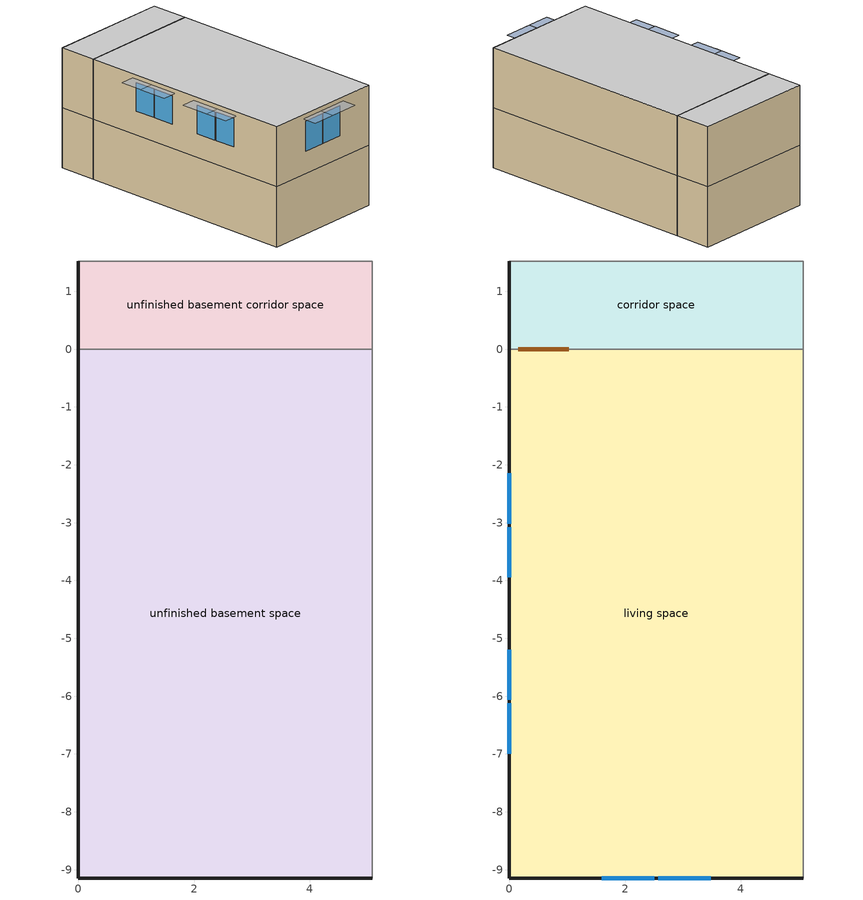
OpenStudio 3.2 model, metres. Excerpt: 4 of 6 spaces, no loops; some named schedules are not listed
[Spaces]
unfinished basement corridor space
 floor foundation (FloorFndGrndUnfinB): 0,0 0,1.52 5.08,1.52 5.08,0 z-2.44
 wall foundation (WallFndGrndUnfinB): 0,1.52 0,0 z-2.44:0
 wall adiabatic (WallFndGrndUnfinB): 5.08,0 5.08,1.52 0,1.52 z-2.44:0
 wall to unfinished basement space (WallIntUnfinUninsUnfin Reversed): 0,0 5.08,0 z-2.44:0
unfinished basement space
 floor foundation (FloorFndGrndUnfinB 1): 0,-9.14 0,0 5.08,0 5.08,-9.14 z-2.44
 wall foundation (WallFndGrndUnfinB 1): 0,0 0,-9.14 5.08,-9.14 z-2.44:0
 wall adiabatic (WallFndGrndUnfinB 1): 5.08,-9.14 5.08,0 z-2.44:0
living space
 floor to unfinished basement space (FloorUnfinBInsFin Reversed): 0,-9.14 0,0 5.08,0 5.08,-9.14 z0
 wall outside (WallExtInsFin): 0,0 0,-9.14 5.08,-9.14 z0:2.44
 wall adiabatic (WallIntFinUninsFin): 5.08,-9.14 5.08,0 0,0 z0:2.44
 window (WindowConstruction): 1.6,-9.14 2.51,-9.14 / 2.57,-9.14 3.48,-9.14 z0.91:2.13; 0,-2.15 0,-3.02 / 0,-3.08 0,-3.95 / 0,-5.2 0,-6.07 / 0,-6.13 0,-6.99 z0.98:2.13
 ceiling adiabatic (SurfaceTypeRoofAdiabatic): 5.08,-9.14 5.08,0 0,0 0,-9.14 z2.44
corridor space
 floor to unfinished basement corridor space (FloorUnfinUninsUnfin): 0,0 0,1.52 5.08,1.52 5.08,0 z0
 wall outside (WallExtUninsUnfin): 0,1.52 0,0 z0:2.44
 wall adiabatic (WallIntUnfinUninsUnfin): 0,0 5.08,0 5.08,1.52 0,1.52 z0:2.44
 door inside (UninsDoor): 0.15,0 1.02,0 z0:2.13
 ceiling adiabatic (SurfaceTypeRoofAdiabatic): 5.08,0 5.08,1.52 0,1.52 0,0 z2.44
shading: 0,-6.22 0,-5.05 -0.61,-5.05 -0.61,-6.22 z2.29; 0,-4.1 0,-2.93 -0.61,-2.93 -0.61,-4.1 z2.29; 0,-3.17 0,-2 -0.61,-2 -0.61,-3.17 z2.29; 3.64,-9.14 2.42,-9.14 2.42,-9.75 3.64,-9.75 z2.29; 2.66,-9.14 1.44,-9.14 1.44,-9.75 2.66,-9.75 z2.29; 0,-7.15 0,-5.97 -0.61,-5.97 -0.61,-7.15 z2.29
[Site]
Denver Intl Ap_CO_USA: Latitude {deg}=39.83; Longitude {deg}=-104.65; Time Zone {hr}=-7; Elevation {m}=1650; Terrain=Suburbs
[ClimateZones]
Climate Zone Institution Name 1=Building America; Climate Zone Document Year 1=0; Climate Zone Value 1=Cold
[Site:WaterMainsTemperature]
Calculation Method=Correlation; Annual Average Outdoor Air Temperature {C}=10.8753; Maximum Difference In Monthly Average Outdoor Air Temperatures {deltaC}=23.1524
[Site:GroundTemperature:Deep]
10.8753, 10.8753, 10.8753, 10.8753, 10.8753, 10.8753, 10.8753, 10.8753, 10.8753, 10.8753, 10.8753, 10.8753
[Building]
Building 1: North Axis {deg}=270; Standards Number of Stories=3; Standards Number of Above Ground Stories=2; Standards Building Type=multifamily; Standards Number of Living Units=8
[Material] Roughness=Rough
Name | Thickness {m} | Conductivity {W/m-K} | Density {kg/m3} | Specific Heat {J/kg-K} | Thermal Absorptance | Solar Absorptance | Visible Absorptance
Drywall 0.5 in. | 0.0127 | 0.160291 | 801 | 837.4 | 0.9 | 0.5 | 0.1
FloorFinStudAndAirFloor | 0.1397 | 0.557395 | 67.691 | 1210.98 | 0.9 | 0.5 | 0.9
Plywood 0.75 in. | 0.01905 | 0.115458 | 512.64 | 1214.23 | 0.82 | 0.3 | 0.3
Wood Floor | 0.015875 | 0.115458 | 544.68 | 1214.23
Floor Covering | 0.0127 | 0.0433444 | 54.468 | 1339.84 | 0.9 | 0.9
Vinyl, Light | 0.009525 | 0.089435 | 177.822 | 1046.75 | 0.9 | 0.3 | 0.3
WallSheathing | 0.0127 | 0.115458 | 512.64 | 1214.23 | 0.82 | 0.3 | 0.3
WallStudAndCavity | 0.0889 | 0.054245 | 162.403 | 1178.92 | 0.9 | 0.3 | 0.9
WallStudAndCavity 1 | 0.0889 | 0.393744 | 83.0341 | 1211.67 | 0.9 | 0.3 | 0.9
WallStudAndCavity 2 | 0.0889 | 0.396154 | 83.0341 | 1211.67 | 0.9 | 0.3 | 0.9
WallStudAndCavity 3 | 0.0889 | 0.403258 | 83.0341 | 1211.67 | 0.9 | 0.3 | 0.9
WallStudAndCavity 4 | 0.0889 | 0.397942 | 83.0341 | 1211.67 | 0.82 | 0.3 | 0.3
res furniture material unfinished basement corridor space | 0.1524 | 0.115458 | 640.8 | 1214.23 | 0.9 | 0.6 | 0.1
FoundationExtVertIns; FoundationExtVertIns 1 | 0.051816 | 0.029427 | 32.04 | 1214.23
Concrete 8.0 in. | 0.2032 | 1.803125 | 2242.8 | 837.4 | 0.9
Concrete 4.0 in. | 0.1016 | 1.803125 | 2242.8 | 837.4 | 0.9
FloorIns | 0.23495 | 2.59817 | 67.691 | 1210.98 | 0.82 | 0.3 | 0.3
FloorFinStudAndAirFloor 1 | 0.1397 | 0.606274 | 67.691 | 1210.98 | 0.82 | 0.3 | 0.3
DoorMaterial | 0.04445 | 0.0612267 | 512.64 | 1214.23 | 0.82 | 0.3 | 0.3
[Construction]
SurfaceTypeRoofAdiabatic: Drywall 0.5 in., FloorFinStudAndAirFloor, Plywood 0.75 in., Wood Floor, Floor Covering
WallExtInsFin: Vinyl, Light, WallSheathing, WallStudAndCavity, Drywall 0.5 in.
WallExtUninsUnfin: Vinyl, Light, WallSheathing, WallStudAndCavity 1
WallIntFinUninsFin: Vinyl, Light, WallStudAndCavity 2, Drywall 0.5 in.
WallIntUnfinUninsUnfin: Vinyl, Light, WallStudAndCavity 3
WallIntUnfinUninsUnfin Reversed: WallStudAndCavity 3, Vinyl, Light
WallIntFinUninsFin 1: WallStudAndCavity 4, Drywall 0.5 in.
res furniture construction unfinished basement corridor space; res furniture construction unfinished basement space; res furniture construction living space: res furniture material unfinished basement corridor space
WallFndGrndUnfinB; WallFndGrndUnfinB 1: Concrete 8.0 in.
FloorFndGrndUnfinB; FloorFndGrndUnfinB 1: Concrete 4.0 in.
FloorUnfinBInsFin Reversed: Floor Covering, Wood Floor, Plywood 0.75 in., FloorIns
FloorUnfinUninsUnfin: FloorFinStudAndAirFloor 1, Plywood 0.75 in.
WindowConstruction: WindowMaterial
UninsDoor: DoorMaterial
[WindowMaterial:Shade]
CoolingShade: Solar Transmittance=0.999; Solar Reflectance=0.00099; Visible Transmittance=0.999; Visible Reflectance=0.00099; Thermal Hemispherical Emissivity=1e-05; Thermal Transmittance=0.999; Thickness {m}=0.0001; Conductivity {W/m-K}=10000; Shade to Glass Distance {m}=0.001; Top Opening Multiplier=0; Bottom Opening Multiplier=0; Left-Side Opening Multiplier=0; Right-Side Opening Multiplier=0; Airflow Permeability=0
[WindowMaterial:SimpleGlazingSystem]
WindowMaterial: U-Factor {W/m2-K}=2.10086; Solar Heat Gain Coefficient=0.21
[ThermalZone] Use Ideal Air Loads=No
living zone: Thermostat=living zone temperature setpoint
corridor zone; unfinished basement corridor zone; unfinished basement zone: 
res ds res ashp clg asys ret air zone; res ds res ashp htg asys ret air zone: Volume {m3}=0.25
[Sizing:Zone] Zone Cooling Design Supply Air Temperature Input Method=SupplyAirTemperature; Zone Cooling Design Supply Air Temperature {C}=14; Zone Cooling Design Supply Air Temperature Difference {deltaC}=11.11; Zone Heating Design Supply Air Temperature Input Method=SupplyAirTemperature; Zone Heating Design Supply Air Temperature {C}=40; Zone Heating Design Supply Air Temperature Difference {deltaC}=11.11; Zone Cooling Design Supply Air Humidity Ratio {kg-H2O/kg-air}=0.0085; Zone Heating Design Supply Air Humidity Ratio {kg-H2O/kg-air}=0.008; Cooling Design Air Flow Method=DesignDay; Heating Design Air Flow Method=DesignDay; Account for Dedicated Outdoor Air System=No; Dedicated Outdoor Air System Control Strategy=NeutralSupplyAir; Dedicated Outdoor Air Low Setpoint Temperature for Design {C}=autosize; Dedicated Outdoor Air High Setpoint Temperature for Design {C}=autosize
corridor zone; unfinished basement corridor zone; unfinished basement zone; res ds res ashp clg asys ret air zone; res ds res ashp htg asys ret air zone
[Space]
Name | Space Type | Thermal Zone | Building Unit
living space | Space Type 1 | living zone | unit 1
corridor space | Space Type 2 | corridor zone
unfinished basement corridor space | Space Type 3 | unfinished basement corridor zone
unfinished basement space | Space Type 3 | unfinished basement zone
res ds res ashp clg asys ret air space |  | res ds res ashp clg asys ret air zone
res ds res ashp htg asys ret air space |  | res ds res ashp htg asys ret air zone
[SpaceType]
Name | Standards Space Type
Space Type 1 | living
Space Type 2 | corridor
Space Type 3 | unfinished basement
[BuildingUnit]
unit 1: Building Unit Type=Residential
[External:File]
8760.csv: File=8760.csv
[People:Definition]
res occupants|living space: Number of People Calculation Method=People; Number of People {people}=3.39; Fraction Radiant=0.319734; Sensible Heat Fraction=0.573; Carbon Dioxide Generation Rate {m3/s-W}=0; Enable ASHRAE 55 Comfort Warnings=No; Mean Radiant Temperature Calculation Type=ZoneAveraged
[People]
res occupants|living space: People Definition=res occupants|living space; Space or SpaceType=living space; Number of People Schedule=occupants; Activity Level Schedule=res occupants activity schedule; Multiplier=1
[InternalMass:Definition] Design Level Calculation Method=SurfaceArea
Name | Construction | Surface Area {m2}
living space Partition | WallIntFinUninsFin 1 | 46.45152
res furniture mass unfinished basement corridor space | res furniture construction unfinished basement corridor space | 3.096768
res furniture mass unfinished basement space | res furniture construction unfinished basement space | 18.5806
res furniture mass living space | res furniture construction living space | 18.5806
[InternalMass] Multiplier=1
Name | Internal Mass Definition | Space or SpaceType
living space Partition | living space Partition | living space
res furniture mass unfinished basement corridor space | res furniture mass unfinished basement corridor space | unfinished basement corridor space
res furniture mass unfinished basement space | res furniture mass unfinished basement space | unfinished basement space
res furniture mass living space | res furniture mass living space | living space
[Foundation:Kiva] Exterior Vertical Insulation Depth {m}=2.4384; Wall Height Above Grade {m}=0.2032; Wall Depth Below Slab {m}=0.2032
Name | Exterior Vertical Insulation Material
Foundation Kiva 1 | FoundationExtVertIns
Foundation Kiva 2 | FoundationExtVertIns 1
[Foundation:Kiva:Settings]
Soil Conductivity {W/m-K}=1.731; Soil Density {kg/m3}=1842.3; Soil Specific Heat {J/kg-K}=418.7; Ground Solar Absorptivity=0.9; Ground Thermal Absorptivity=0.9; Ground Surface Roughness {m}=0.03; Far-Field Width {m}=40; Deep-Ground Boundary Condition=ZeroFlux; Deep-Ground Depth {m}=40; Minimum Cell Dimension {m}=0.02; Maximum Cell Growth Coefficient=1.5; Simulation Timestep=Hourly
[SurfaceProperty:ExposedFoundationPerimeter] Exposed Perimeter Calculation Method=TotalExposedPerimeter
Name | Total Exposed Perimeter {m}
Surface 13 | 1.524
Surface 19 | 14.224
[ShadingControl]
WindowShadingControl: Shading Type=InteriorShade; Shading Device Material=CoolingShade; Shading Control Type=OnIfScheduleAllows; Schedule=Window shading schedule; Shading Control Is Scheduled=Yes; Multiple Surface Control Type=Sequential; Sub Surface Name 1=Surface 2 - Window 3; Sub Surface Name 2=Surface 2 - Window 2; Sub Surface Name 3=Surface 2 - Window 1; Sub Surface Name 4=Surface 5 - Window 2; Sub Surface Name 5=Surface 5 - Window 1; Sub Surface Name 6=Surface 2 - Window 4
[OtherEquipment:Definition] Design Level Calculation Method=EquipmentLevel; Design Level {W}=0
Name | Fraction Latent | Fraction Radiant | Fraction Lost
res wh_1 sens | 0 | 0 | 0
res wh_1 lat | 1 | 0 | 0
res ds res ashp clg asys SupSLkToLvEq; res ds res ashp clg asys SupLatLkToLvEq; res ds res ashp clg asys SupDCnToLvEq; res ds res ashp clg asys SupDCnToAhEq; res ds res ashp clg asys RetDCnToPlEq; res ds res ashp clg asys RetDCnToAhEquip; res ds res ashp clg asys SupSLkToAhEq; res ds res ashp clg asys SupLatLkToAhEq; res ds res ashp clg asys RetSLkEq; res ds res ashp clg asys RetLatLkEq; res ds res ashp htg asys SupSLkToLvEq; res ds res ashp htg asys SupLatLkToLvEq; res ds res ashp htg asys SupDCnToLvEq; res ds res ashp htg asys SupDCnToAhEq; res ds res ashp htg asys RetDCnToPlEq; res ds res ashp htg asys RetDCnToAhEquip; res ds res ashp htg asys SupSLkToAhEq; res ds res ashp htg asys SupLatLkToAhEq; res ds res ashp htg asys RetSLkEq; res ds res ashp htg asys RetLatLkEq
[OtherEquipment] Schedule=Always On Discrete
Name | Other Equipment Definition | Space or SpaceType | Fuel Type
res wh_1 sens | res wh_1 sens | unfinished basement space
res wh_1 lat | res wh_1 lat | unfinished basement space
res ds res ashp clg asys SupSLkToLvEq | res ds res ashp clg asys SupSLkToLvEq | living space | None
res ds res ashp clg asys SupLatLkToLvEq | res ds res ashp clg asys SupLatLkToLvEq | living space | None
res ds res ashp clg asys SupDCnToLvEq | res ds res ashp clg asys SupDCnToLvEq | living space | None
res ds res ashp clg asys SupDCnToAhEq | res ds res ashp clg asys SupDCnToAhEq | unfinished basement space | None
res ds res ashp clg asys RetDCnToPlEq | res ds res ashp clg asys RetDCnToPlEq | res ds res ashp clg asys ret air space | None
res ds res ashp clg asys RetDCnToAhEquip | res ds res ashp clg asys RetDCnToAhEquip | unfinished basement space | None
res ds res ashp clg asys SupSLkToAhEq | res ds res ashp clg asys SupSLkToAhEq | unfinished basement space | None
res ds res ashp clg asys SupLatLkToAhEq | res ds res ashp clg asys SupLatLkToAhEq | unfinished basement space | None
res ds res ashp clg asys RetSLkEq | res ds res ashp clg asys RetSLkEq | res ds res ashp clg asys ret air space | None
res ds res ashp clg asys RetLatLkEq | res ds res ashp clg asys RetLatLkEq | res ds res ashp clg asys ret air space | None
res ds res ashp htg asys SupSLkToLvEq | res ds res ashp htg asys SupSLkToLvEq | living space | None
res ds res ashp htg asys SupLatLkToLvEq | res ds res ashp htg asys SupLatLkToLvEq | living space | None
res ds res ashp htg asys SupDCnToLvEq | res ds res ashp htg asys SupDCnToLvEq | living space | None
res ds res ashp htg asys SupDCnToAhEq | res ds res ashp htg asys SupDCnToAhEq | unfinished basement space | None
res ds res ashp htg asys RetDCnToPlEq | res ds res ashp htg asys RetDCnToPlEq | res ds res ashp htg asys ret air space | None
res ds res ashp htg asys RetDCnToAhEquip | res ds res ashp htg asys RetDCnToAhEquip | unfinished basement space | None
res ds res ashp htg asys SupSLkToAhEq | res ds res ashp htg asys SupSLkToAhEq | unfinished basement space | None
res ds res ashp htg asys SupLatLkToAhEq | res ds res ashp htg asys SupLatLkToAhEq | unfinished basement space | None
res ds res ashp htg asys RetSLkEq | res ds res ashp htg asys RetSLkEq | res ds res ashp htg asys ret air space | None
res ds res ashp htg asys RetLatLkEq | res ds res ashp htg asys RetLatLkEq | res ds res ashp htg asys ret air space | None
[EnergyManagementSystem:Sensor]
Name | Output Variable or Output Meter Index Key | Output Variable or Output Meter
res_wh_1_amb_temp | unfinished basement zone | Zone Mean Air Temperature
res_wh_1_amb_rh | unfinished basement zone | Zone Air Relative Humidity
res_nv_pb_s |  | Site Outdoor Air Barometric Pressure
res_af_vw_s |  | Site Wind Speed
res_nv_wt_s |  | Site Outdoor Air Humidity Ratio
res_nv_1_nva_s | res nv_1 avail schedule | Schedule Value
res_nv_1_sp_s | res nv_1 temp schedule | Schedule Value
res_ds_res_ashp_clg_asys_ah_mfr_s | Node 25 | System Node Mass Flow Rate
res_ds_res_ashp_clg_asys_ah_vfr_s | Node 25 | System Node Current Density Volume Flow Rate
res_ds_res_ashp_clg_asys_ah_tt_s | Node 25 | System Node Temperature
res_ds_res_ashp_clg_asys_ra_t_s | Node 28 | System Node Temperature
res_ds_res_ashp_clg_asys_ah_wt_s | Node 25 | System Node Humidity Ratio
res_ds_res_ashp_clg_asys_ra_w_s | Node 28 | System Node Humidity Ratio
res_ds_res_ashp_clg_asys_ah_t_s; res_ds_res_ashp_htg_asys_ah_t_s | unfinished basement zone | Zone Air Temperature
res_ds_res_ashp_clg_asys_ah_w_s; res_ds_res_ashp_htg_asys_ah_w_s | unfinished basement zone | Zone Mean Air Humidity Ratio
res_ds_res_ashp_htg_asys_ah_mfr_s | Node 18 | System Node Mass Flow Rate
res_ds_res_ashp_htg_asys_ah_vfr_s | Node 18 | System Node Current Density Volume Flow Rate
res_ds_res_ashp_htg_asys_ah_tt_s | Node 18 | System Node Temperature
res_ds_res_ashp_htg_asys_ra_t_s | Node 21 | System Node Temperature
res_ds_res_ashp_htg_asys_ah_wt_s | Node 18 | System Node Humidity Ratio
res_ds_res_ashp_htg_asys_ra_w_s | Node 21 | System Node Humidity Ratio
res_infil_1_range_sch_s | res mv_1 range exhaust schedule | Schedule Value
res_infil_1_bath_sch_s | res mv_1 bath exhaust schedule | Schedule Value
res_infil_1_wh_sch_s | Always On Discrete | Schedule Value
[EnergyManagementSystem:Actuator]
Name | Actuated Component | Actuated Component Type | Actuated Component Control Type
res_wh_1_sens_act | res wh_1 sens | OtherEquipment | Power Level
res_wh_1_lat_act | res wh_1 lat | OtherEquipment | Power Level
res_wh_1_LESchedOverride | res wh_1 BottomElementSetpoint | Schedule:Constant | Schedule Value
res_wh_1_HPSchedOverride | res wh_1 WaterHeaterHPSchedule | Schedule:Constant | Schedule Value
res_wh_1_UESchedOverride | res wh_1 TopElementSetpoint | Schedule:Constant | Schedule Value
res_nv_1_flow_act | res nv_1 flow | Zone Infiltration | Air Exchange Flow Rate
res_ds_res_ashp_clg_asys_SupSLkToLvEq_act | res ds res ashp clg asys SupSLkToLvEq | OtherEquipment | Power Level
res_ds_res_ashp_clg_asys_SupLatLkToLvEq_act | res ds res ashp clg asys SupLatLkToLvEq | OtherEquipment | Power Level
res_ds_res_ashp_clg_asys_SupDCnToLvEq_act | res ds res ashp clg asys SupDCnToLvEq | OtherEquipment | Power Level
res_ds_res_ashp_clg_asys_SupDCnToAhEq_act | res ds res ashp clg asys SupDCnToAhEq | OtherEquipment | Power Level
res_ds_res_ashp_clg_asys_RetDCnToPlEq_act | res ds res ashp clg asys RetDCnToPlEq | OtherEquipment | Power Level
res_ds_res_ashp_clg_asys_RetDCnToAhEquip_act | res ds res ashp clg asys RetDCnToAhEquip | OtherEquipment | Power Level
res_ds_res_ashp_clg_asys_SupSLkToAhEq_act | res ds res ashp clg asys SupSLkToAhEq | OtherEquipment | Power Level
res_ds_res_ashp_clg_asys_SupLatLkToAhEq_act | res ds res ashp clg asys SupLatLkToAhEq | OtherEquipment | Power Level
res_ds_res_ashp_clg_asys_RetSLkEq_act | res ds res ashp clg asys RetSLkEq | OtherEquipment | Power Level
res_ds_res_ashp_clg_asys_RetLatLkEq_act | res ds res ashp clg asys RetLatLkEq | OtherEquipment | Power Level
res_ds_res_ashp_clg_asys_AhToLivMix_act | res ds res ashp clg asys AhToLivMix | ZoneMixing | Air Exchange Flow Rate
res_ds_res_ashp_clg_asys_LivToAhMix_act | res ds res ashp clg asys LivToAhMix | ZoneMixing | Air Exchange Flow Rate
res_ds_res_ashp_htg_asys_SupSLkToLvEq_act | res ds res ashp htg asys SupSLkToLvEq | OtherEquipment | Power Level
res_ds_res_ashp_htg_asys_SupLatLkToLvEq_act | res ds res ashp htg asys SupLatLkToLvEq | OtherEquipment | Power Level
res_ds_res_ashp_htg_asys_SupDCnToLvEq_act | res ds res ashp htg asys SupDCnToLvEq | OtherEquipment | Power Level
res_ds_res_ashp_htg_asys_SupDCnToAhEq_act | res ds res ashp htg asys SupDCnToAhEq | OtherEquipment | Power Level
res_ds_res_ashp_htg_asys_RetDCnToPlEq_act | res ds res ashp htg asys RetDCnToPlEq | OtherEquipment | Power Level
res_ds_res_ashp_htg_asys_RetDCnToAhEquip_act | res ds res ashp htg asys RetDCnToAhEquip | OtherEquipment | Power Level
res_ds_res_ashp_htg_asys_SupSLkToAhEq_act | res ds res ashp htg asys SupSLkToAhEq | OtherEquipment | Power Level
res_ds_res_ashp_htg_asys_SupLatLkToAhEq_act | res ds res ashp htg asys SupLatLkToAhEq | OtherEquipment | Power Level
res_ds_res_ashp_htg_asys_RetSLkEq_act | res ds res ashp htg asys RetSLkEq | OtherEquipment | Power Level
res_ds_res_ashp_htg_asys_RetLatLkEq_act | res ds res ashp htg asys RetLatLkEq | OtherEquipment | Power Level
res_ds_res_ashp_htg_asys_AhToLivMix_act | res ds res ashp htg asys AhToLivMix | ZoneMixing | Air Exchange Flow Rate
res_ds_res_ashp_htg_asys_LivToAhMix_act | res ds res ashp htg asys LivToAhMix | ZoneMixing | Air Exchange Flow Rate
res_infil_1_house_fan_act | res infil_1 house fan | ElectricEquipment | Electricity Rate
res_infil_1_range_fan_act | res infil_1 range fan | ElectricEquipment | Electricity Rate
res_infil_1_bath_fan_act | res infil_1 bath fan | ElectricEquipment | Electricity Rate
res_infil_1_flow_act | res infil_1 flow | Zone Infiltration | Air Exchange Flow Rate
[EnergyManagementSystem:Program]
res_wh_1_InletAir: Set T_hpwh_inlet_0 = res_wh_1_amb_temp; Set res_wh_1_Tamb_act = T_hpwh_inlet_0; Set res_wh_1_RHamb_act = res_wh_1_amb_rh/100; Set temp1=(res_wh_1_tl*1.0)+res_wh_1_fan_pwr*1.0; Set res_wh_1_sens_act = 0-(res_wh_1_sens_cool*1.0)-temp1; Set res_wh_1_lat_act = 0 - res_wh_1_lat_cool * 1.0
res_wh_1_Control: Set res_wh_1_UESchedOverride = 49.78; Set res_wh_1_HPSchedOverride = 51.67; Set UEMax_0 = (@TrendMax res_wh_1_UETrend 2); Set LEMax_0 = (@TrendMax res_wh_1_LETrend 2); Set ElemOn_0 = (@Max UEMax_0 LEMax_0); If (res_wh_1_T_ctrl<40.38) || ((ElemOn_0>0) && (res_wh_1_T_ctrl<51.28)); Set res_wh_1_LESchedOverride = 70; Set res_wh_1_HPSchedOverride = 0; Else; Set res_wh_1_LESchedOverride = 0; Set res_wh_1_HPSchedOverride = 51.67; EndIf
res_nv_1_program: Set Tdiff = res_af_1_tin_s-res_af_1_tt_s; Set dT = (@Abs Tdiff); Set pt = (@RhFnTdbWPb res_af_1_tt_s res_nv_wt_s res_nv_pb_s); Set NVA = 2472.261378048; Set Cs = 8.963020389461627e-05; Set Cw = 6.158219665777789e-05; Set MNV = 0.6292632576; Set MHR = 0.0115; Set MRH = 0.7; Set temp1 = (res_nv_1_nva_s*NVA); Set SGNV = temp1*((((Cs*dT)+(Cw*(res_af_vw_s^2)))^0.5)/1000); If (res_nv_wt_s<MHR) && (pt<MRH) && (res_af_1_tin_s>res_nv_1_sp_s); Set temp2 = (res_af_1_tin_s-res_nv_1_sp_s); Set NVadj1 = temp2/(res_af_1_tin_s-res_af_1_tt_s); Set NVadj2 = (@Min NVadj1 1); Set NVadj3 = (@Max NVadj2 0); Set NVadj = SGNV*NVadj3; Set res_nv_1_flow_act = (@Min NVadj MNV); Else; Set res_nv_1_flow_act = 0; EndIf
res_ds_res_ashp_clg_asys_program: Set res_ds_res_ashp_clg_asys_AhMfr = res_ds_res_ashp_clg_asys_ah_mfr_s; Set res_ds_res_ashp_clg_asys_FanRtf = res_ds_res_ashp_clg_asys_fan_rtf_s; Set res_ds_res_ashp_clg_asys_AhVfr = res_ds_res_ashp_clg_asys_ah_vfr_s; Set res_ds_res_ashp_clg_asys_AhTt = res_ds_res_ashp_clg_asys_ah_tt_s; Set res_ds_res_ashp_clg_asys_AhWt = res_ds_res_ashp_clg_asys_ah_wt_s; Set res_ds_res_ashp_clg_asys_RaT = res_ds_res_ashp_clg_asys_ra_t_s; Set res_ds_res_ashp_clg_asys_RaW = res_ds_res_ashp_clg_asys_ra_w_s; Set res_ds_res_ashp_clg_asys_AhT = res_ds_res_ashp_clg_asys_ah_t_s; Set res_ds_res_ashp_clg_asys_AhW = res_ds_res_ashp_clg_asys_ah_w_s; Run res_ds_res_ashp_clg_asys_lk_subrout; Set res_ds_res_ashp_clg_asys_SupSLkToLvEq_act = res_ds_res_ashp_clg_asys_SupSLkToLv; Set res_ds_res_ashp_clg_asys_SupLatLkToLvEq_act = res_ds_res_ashp_clg_asys_SupLatLkToLv; Set res_ds_res_ashp_clg_asys_SupDCnToLvEq_act = res_ds_res_ashp_clg_asys_SupDCnToLv; Set res_ds_res_ashp_clg_asys_SupDCnToAhEq_act = res_ds_res_ashp_clg_asys_SupDCnToAh; Set res_ds_res_ashp_clg_asys_SupSLkToAhEq_act = res_ds_res_ashp_clg_asys_SupSLkToAh; Set res_ds_res_ashp_clg_asys_SupLatLkToAhEq_act = res_ds_res_ashp_clg_asys_SupLatLkToAh; Set res_ds_res_ashp_clg_asys_RetSLkEq_act = res_ds_res_ashp_clg_asys_RetSLk; Set res_ds_res_ashp_clg_asys_RetLatLkEq_act = res_ds_res_ashp_clg_asys_RetLatLk; Set res_ds_res_ashp_clg_asys_RetDCnToPlEq_act = res_ds_res_ashp_clg_asys_RetDCnToPl; Set res_ds_res_ashp_clg_asys_RetDCnToAhEquip_act = res_ds_res_ashp_clg_asys_RetDCnToAh; Set res_ds_res_ashp_clg_asys_AhToLivMix_act = res_ds_res_ashp_clg_asys_AhToLiv; Set res_ds_res_ashp_clg_asys_LivToAhMix_act = res_ds_res_ashp_clg_asys_LivToAh
res_ds_res_ashp_htg_asys_program: Set res_ds_res_ashp_htg_asys_AhMfr = res_ds_res_ashp_htg_asys_ah_mfr_s; Set res_ds_res_ashp_htg_asys_FanRtf = res_ds_res_ashp_htg_asys_fan_rtf_s; Set res_ds_res_ashp_htg_asys_AhVfr = res_ds_res_ashp_htg_asys_ah_vfr_s; Set res_ds_res_ashp_htg_asys_AhTt = res_ds_res_ashp_htg_asys_ah_tt_s; Set res_ds_res_ashp_htg_asys_AhWt = res_ds_res_ashp_htg_asys_ah_wt_s; Set res_ds_res_ashp_htg_asys_RaT = res_ds_res_ashp_htg_asys_ra_t_s; Set res_ds_res_ashp_htg_asys_RaW = res_ds_res_ashp_htg_asys_ra_w_s; Set res_ds_res_ashp_htg_asys_AhT = res_ds_res_ashp_htg_asys_ah_t_s; Set res_ds_res_ashp_htg_asys_AhW = res_ds_res_ashp_htg_asys_ah_w_s; Run res_ds_res_ashp_htg_asys_lk_subrout; Set res_ds_res_ashp_htg_asys_SupSLkToLvEq_act = res_ds_res_ashp_htg_asys_SupSLkToLv; Set res_ds_res_ashp_htg_asys_SupLatLkToLvEq_act = res_ds_res_ashp_htg_asys_SupLatLkToLv; Set res_ds_res_ashp_htg_asys_SupDCnToLvEq_act = res_ds_res_ashp_htg_asys_SupDCnToLv; Set res_ds_res_ashp_htg_asys_SupDCnToAhEq_act = res_ds_res_ashp_htg_asys_SupDCnToAh; Set res_ds_res_ashp_htg_asys_SupSLkToAhEq_act = res_ds_res_ashp_htg_asys_SupSLkToAh; Set res_ds_res_ashp_htg_asys_SupLatLkToAhEq_act = res_ds_res_ashp_htg_asys_SupLatLkToAh; Set res_ds_res_ashp_htg_asys_RetSLkEq_act = res_ds_res_ashp_htg_asys_RetSLk; Set res_ds_res_ashp_htg_asys_RetLatLkEq_act = res_ds_res_ashp_htg_asys_RetLatLk; Set res_ds_res_ashp_htg_asys_RetDCnToPlEq_act = res_ds_res_ashp_htg_asys_RetDCnToPl; Set res_ds_res_ashp_htg_asys_RetDCnToAhEquip_act = res_ds_res_ashp_htg_asys_RetDCnToAh; Set res_ds_res_ashp_htg_asys_AhToLivMix_act = res_ds_res_ashp_htg_asys_AhToLiv; Set res_ds_res_ashp_htg_asys_LivToAhMix_act = res_ds_res_ashp_htg_asys_LivToAh
res_infil_1_program: Set p_m = 0.14; Set p_s = 0.22; Set s_m = 270; Set s_s = 370; Set z_m = 9.99744; Set z_s = 2.4384; Set f_t = (((s_m/z_m)^p_m)*((z_s/s_s)^p_s)); Set Tdiff = res_af_1_tin_s-res_af_1_tt_s; Set dT = @Abs Tdiff; Set c = 0.0174; Set Cs = 0.0471; Set Cw = 0.1406; Set n = 0.67; Set sft = (f_t*0.5); Set temp1 = ((c*Cw)*((sft*res_af_vw_s)^(2*n)))^2; Set Qn = (((c*Cs*(dT^n))^2)+temp1)^0.5; Set Tdiff = res_af_1_tin_s-res_af_1_tt_s; Set dT = @Abs Tdiff; Set QWHV = res_infil_1_wh_sch_s*0.0165; Set Qrange = res_infil_1_range_sch_s*0.0472; Set Qdryer = 0.0; Set Qbath = res_infil_1_bath_sch_s*0.0236; Set QhpwhOut = 0; Set QhpwhIn = 0; Set QductsOut = 0; Set QductsIn = 0; Set QductsOut = QductsOut+res_ds_res_ashp_clg_asys_lk_ret_fan_equiv; Set QductsIn = QductsIn+res_ds_res_ashp_clg_asys_lk_sup_fan_equiv; Set QductsOut = QductsOut+res_ds_res_ashp_htg_asys_lk_ret_fan_equiv; Set QductsIn = QductsIn+res_ds_res_ashp_htg_asys_lk_sup_fan_equiv; Set Qout = QWHV+Qrange+Qbath+Qdryer+QhpwhOut+QductsOut; Set Qin = QhpwhIn+QductsIn; Set Qu = (@Abs (Qout-Qin)); Set Qb = (@Min Qout Qin); Set faneff_wh = 0.9438948864000002; Set res_infil_1_house_fan_act = (QWHV*300)/faneff_wh*1; Set faneff_sp = 0.4719474432000001; Set res_infil_1_range_fan_act = (Qrange*300)/faneff_sp; Set res_infil_1_bath_fan_act = (Qbath*300)/faneff_sp; Set Q_acctd_for_elsewhere = QhpwhOut+QhpwhIn+QductsOut+QductsIn; Set res_infil_1_flow_act = (((Qu^2)+(Qn^2))^0.5)-Q_acctd_for_elsewhere; Set res_infil_1_flow_act = (@Max res_infil_1_flow_act 0)
[EnergyManagementSystem:ProgramCallingManager]
res wh_1 ProgramManager: InsideHVACSystemIterationLoop; res_wh_1_Control; res_wh_1_InletAir
res af_1 program calling manager: BeginTimestepBeforePredictor; res_infil_1_program; res_nv_1_program
res ds res ashp clg asys program calling manager: EndOfSystemTimestepAfterHVACReporting; res_ds_res_ashp_clg_asys_program
res ds res ashp htg asys program calling manager: EndOfSystemTimestepAfterHVACReporting; res_ds_res_ashp_htg_asys_program
[Coil:Heating:DX:MultiSpeed:StageData] Rated Supply Air Fan Power Per Volume Flow Rate {W/(m3/s)}=773.3; Rated Waste Heat Fraction of Power Input=0.2; Waste Heat Function of Temperature Curve=ConstantBiquadratic
Name | Gross Rated Heating Capacity {W} | Gross Rated Heating COP {W/W} | Rated Air Flow Rate {m3/s} | Heating Capacity Function of Temperature Curve | Heating Capacity Function of Flow Fraction Curve | Energy Input Ratio Function of Temperature Curve | Energy Input Ratio Function of Flow Fraction Curve | Part Load Fraction Correlation Curve
 | 12660.7 | 3.97731 | 0.66488 | HP_Heat-Cap-fT1 | HP_Heat-CAP-fFF1 | HP_Heat-EIR-fT1 | HP_Heat-EIR-fFF1 | HP_Heat-PLF-fPLR1
 | 17584.3 | 3.42544 | 0.831099 | HP_Heat-Cap-fT2 | HP_Heat-CAP-fFF2 | HP_Heat-EIR-fT2 | HP_Heat-EIR-fFF2 | HP_Heat-PLF-fPLR2
[ThermostatSetpoint:DualSetpoint]
living zone temperature setpoint: Heating Setpoint Temperature Schedule=res heating setpoint; Cooling Setpoint Temperature Schedule=res cooling setpoint
[ElectricEquipment:Definition] Design Level Calculation Method=EquipmentLevel
Name | Design Level {W} | Fraction Latent | Fraction Radiant | Fraction Lost
res refrig | 65.0889 | 0 | 0 | 0
res misc plug loads|living space | 308.968 | 0.021 | 0.558 | 0.049
res infil_1 house fan; res infil_1 range fan; res infil_1 bath fan | 0 | 0 | 0 | 1
[ElectricEquipment] Space or SpaceType=living space
Name | Electric Equipment Definition | Schedule
res refrig | res refrig | res refrig schedule
res misc plug loads|living space | res misc plug loads|living space | plug_loads
res infil_1 house fan | res infil_1 house fan | Always On Discrete
res infil_1 range fan | res infil_1 range fan | Always On Discrete
res infil_1 bath fan | res infil_1 bath fan | Always On Discrete
[Lights:Definition]
res lighting interior living space: Design Level Calculation Method=LightingLevel; Lighting Level {W}=214.272; Fraction Radiant=0.6; Fraction Visible=0.2; Return Air Fraction=0
[Lights]
res lighting interior living space: Lights Definition=res lighting interior living space; Space or SpaceType=living space; Schedule=lighting_interior; Fraction Replaceable=1
[Exterior:Lights:Definition]
res lighting exterior: Design Level {W}=28.3286
[Exterior:Lights]
res lighting exterior: Exterior Lights Definition=res lighting exterior; Schedule=lighting_exterior
[SpaceInfiltration:DesignFlowRate] Schedule=Always On Discrete
Name | Space or SpaceType | Design Flow Rate Calculation Method | Air Changes per Hour {1/hr} | Constant Term Coefficient | Temperature Term Coefficient | Velocity Term Coefficient | Velocity Squared Term Coefficient | Design Flow Rate {m3/s}
res infil|unfinished basement space | unfinished basement space | AirChanges/Hour | 0.1 | 1 | 0 | 0 | 0
res infil|unfinished basement corridor space | unfinished basement corridor space | AirChanges/Hour | 0.1 | 1 | 0 | 0 | 0
res nv_1 flow; res infil_1 flow | living space | Flow/Space |  |  |  |  |  | 0
[AirLoopHVAC:ReturnPlenum]
Name | ThermalZone
res ashp clg asys return plenum | res ds res ashp clg asys ret air zone
res ashp htg asys return plenum | res ds res ashp htg asys ret air zone
[ZoneMixing] Schedule=Always On Continuous; Design Flow Rate Calculation Method=Flow/Zone; Design Flow Rate {m3/s}=0
Name | Zone | Source Zone
res ds res ashp clg asys AhToLivMix; res ds res ashp htg asys AhToLivMix | living zone | unfinished basement zone
res ds res ashp clg asys LivToAhMix; res ds res ashp htg asys LivToAhMix | unfinished basement zone | living zone
[EnergyManagementSystem:Subroutine]
res_ds_res_ashp_clg_asys_lk_subrout: Set f_sup = 0.19990009990009988; Set f_ret = 0.10009990009990012; Set f_OA = 0.0; Set oafrate = f_OA * res_ds_res_ashp_clg_asys_AhVfr; Set suplkfrate = f_sup * res_ds_res_ashp_clg_asys_AhVfr; Set retlkfrate = f_ret * res_ds_res_ashp_clg_asys_AhVfr; Set res_ds_res_ashp_clg_asys_AhToLiv = (@Abs (suplkfrate-retlkfrate-oafrate)); Set res_ds_res_ashp_clg_asys_LivToAh = 0; Set res_ds_res_ashp_clg_asys_lk_sup_fan_equiv = 0; Set res_ds_res_ashp_clg_asys_lk_ret_fan_equiv = oafrate; If res_ds_res_ashp_clg_asys_AhMfr>0; Set h_SA=(@HFnTdbW res_ds_res_ashp_clg_asys_AhTt res_ds_res_ashp_clg_asys_AhWt); Set h_AHZ=(@HFnTdbW res_ds_res_ashp_clg_asys_AhT res_ds_res_ashp_clg_asys_AhW); Set h_RA=(@HFnTdbW res_ds_res_ashp_clg_asys_RaT res_ds_res_ashp_clg_asys_RaW); Set h_fg=(@HfgAirFnWTdb res_ds_res_ashp_clg_asys_AhWt res_ds_res_ashp_clg_asys_AhTt); Set SALkQtot=f_sup*res_ds_res_ashp_clg_asys_AhMfr*(h_RA-h_SA); Set temp1=h_fg*(res_ds_res_ashp_clg_asys_RaW-res_ds_res_ashp_clg_asys_AhWt); Set res_ds_res_ashp_clg_asys_SupLatLkToLv = f_sup*res_ds_res_ashp_clg_asys_AhMfr*temp1; Set res_ds_res_ashp_clg_asys_SupSLkToLv = SALkQtot-res_ds_res_ashp_clg_asys_SupLatLkToLv; Set eTm=(res_ds_res_ashp_clg_asys_FanRtf/(res_ds_res_ashp_clg_asys_AhMfr*1006.0))*41.89; Set eTm=0-eTm; Set temp4=res_ds_res_ashp_clg_asys_AhT; Set tsup=temp4+((res_ds_res_ashp_clg_asys_AhTt-res_ds_res_ashp_clg_asys_AhT)*(@Exp eTm)); Set temp5=tsup-res_ds_res_ashp_clg_asys_AhTt; Set res_ds_res_ashp_clg_asys_SupDCnToLv = res_ds_res_ashp_clg_asys_AhMfr*1006.0*temp5; Set res_ds_res_ashp_clg_asys_SupDCnToAh = 0-res_ds_res_ashp_clg_asys_SupDCnToLv; Set eTm=(res_ds_res_ashp_clg_asys_FanRtf/(res_ds_res_ashp_clg_asys_AhMfr*1006.0))*7.757; Set eTm=0-eTm; Set temp6=res_ds_res_ashp_clg_asys_AhT; Set tret=temp6+((res_ds_res_ashp_clg_asys_RaT-res_ds_res_ashp_clg_asys_AhT)*(@Exp eTm)); Set temp7=tret-res_ds_res_ashp_clg_asys_RaT; Set res_ds_res_ashp_clg_asys_RetDCnToPl=res_ds_res_ashp_clg_asys_AhMfr*1006.0*temp7; Set res_ds_res_ashp_clg_asys_RetDCnToAh=0-res_ds_res_ashp_clg_asys_RetDCnToPl; Set res_ds_res_ashp_clg_asys_RetLatLk=0; Set temp2=(res_ds_res_ashp_clg_asys_AhT-res_ds_res_ashp_clg_asys_RaT); Set res_ds_res_ashp_clg_asys_RetSLk=f_ret*res_ds_res_ashp_clg_asys_AhMfr*1006.0*temp2; Set QtLkToAHZn=f_sup*res_ds_res_ashp_clg_asys_AhMfr*(h_SA-h_AHZ); Set temp3=(res_ds_res_ashp_clg_asys_AhWt-res_ds_res_ashp_clg_asys_AhW); Set res_ds_res_ashp_clg_asys_SupLatLkToAh=f_sup*res_ds_res_ashp_clg_asys_AhMfr*h_fg; Set res_ds_res_ashp_clg_asys_SupLatLkToAh=res_ds_res_ashp_clg_asys_SupLatLkToAh*temp3; Set res_ds_res_ashp_clg_asys_SupSLkToAh=QtLkToAHZn-res_ds_res_ashp_clg_asys_SupLatLkToAh; Else; Set res_ds_res_ashp_clg_asys_SupLatLkToLv=0; Set res_ds_res_ashp_clg_asys_SupSLkToLv=0; Set res_ds_res_ashp_clg_asys_SupDCnToLv=0; Set res_ds_res_ashp_clg_asys_SupDCnToAh=0; Set res_ds_res_ashp_clg_asys_RetDCnToPl=0; Set res_ds_res_ashp_clg_asys_RetDCnToAh=0; Set res_ds_res_ashp_clg_asys_RetLatLk=0; Set res_ds_res_ashp_clg_asys_RetSLk=0; Set res_ds_res_ashp_clg_asys_SupLatLkToAh=0; Set res_ds_res_ashp_clg_asys_SupSLkToAh=0; EndIf
res_ds_res_ashp_htg_asys_lk_subrout: Set f_sup = 0.19990009990009988; Set f_ret = 0.10009990009990012; Set f_OA = 0.0; Set oafrate = f_OA * res_ds_res_ashp_htg_asys_AhVfr; Set suplkfrate = f_sup * res_ds_res_ashp_htg_asys_AhVfr; Set retlkfrate = f_ret * res_ds_res_ashp_htg_asys_AhVfr; Set res_ds_res_ashp_htg_asys_AhToLiv = (@Abs (suplkfrate-retlkfrate-oafrate)); Set res_ds_res_ashp_htg_asys_LivToAh = 0; Set res_ds_res_ashp_htg_asys_lk_sup_fan_equiv = 0; Set res_ds_res_ashp_htg_asys_lk_ret_fan_equiv = oafrate; If res_ds_res_ashp_htg_asys_AhMfr>0; Set h_SA=(@HFnTdbW res_ds_res_ashp_htg_asys_AhTt res_ds_res_ashp_htg_asys_AhWt); Set h_AHZ=(@HFnTdbW res_ds_res_ashp_htg_asys_AhT res_ds_res_ashp_htg_asys_AhW); Set h_RA=(@HFnTdbW res_ds_res_ashp_htg_asys_RaT res_ds_res_ashp_htg_asys_RaW); Set h_fg=(@HfgAirFnWTdb res_ds_res_ashp_htg_asys_AhWt res_ds_res_ashp_htg_asys_AhTt); Set SALkQtot=f_sup*res_ds_res_ashp_htg_asys_AhMfr*(h_RA-h_SA); Set temp1=h_fg*(res_ds_res_ashp_htg_asys_RaW-res_ds_res_ashp_htg_asys_AhWt); Set res_ds_res_ashp_htg_asys_SupLatLkToLv = f_sup*res_ds_res_ashp_htg_asys_AhMfr*temp1; Set res_ds_res_ashp_htg_asys_SupSLkToLv = SALkQtot-res_ds_res_ashp_htg_asys_SupLatLkToLv; Set eTm=(res_ds_res_ashp_htg_asys_FanRtf/(res_ds_res_ashp_htg_asys_AhMfr*1006.0))*41.89; Set eTm=0-eTm; Set temp4=res_ds_res_ashp_htg_asys_AhT; Set tsup=temp4+((res_ds_res_ashp_htg_asys_AhTt-res_ds_res_ashp_htg_asys_AhT)*(@Exp eTm)); Set temp5=tsup-res_ds_res_ashp_htg_asys_AhTt; Set res_ds_res_ashp_htg_asys_SupDCnToLv = res_ds_res_ashp_htg_asys_AhMfr*1006.0*temp5; Set res_ds_res_ashp_htg_asys_SupDCnToAh = 0-res_ds_res_ashp_htg_asys_SupDCnToLv; Set eTm=(res_ds_res_ashp_htg_asys_FanRtf/(res_ds_res_ashp_htg_asys_AhMfr*1006.0))*7.757; Set eTm=0-eTm; Set temp6=res_ds_res_ashp_htg_asys_AhT; Set tret=temp6+((res_ds_res_ashp_htg_asys_RaT-res_ds_res_ashp_htg_asys_AhT)*(@Exp eTm)); Set temp7=tret-res_ds_res_ashp_htg_asys_RaT; Set res_ds_res_ashp_htg_asys_RetDCnToPl=res_ds_res_ashp_htg_asys_AhMfr*1006.0*temp7; Set res_ds_res_ashp_htg_asys_RetDCnToAh=0-res_ds_res_ashp_htg_asys_RetDCnToPl; Set res_ds_res_ashp_htg_asys_RetLatLk=0; Set temp2=(res_ds_res_ashp_htg_asys_AhT-res_ds_res_ashp_htg_asys_RaT); Set res_ds_res_ashp_htg_asys_RetSLk=f_ret*res_ds_res_ashp_htg_asys_AhMfr*1006.0*temp2; Set QtLkToAHZn=f_sup*res_ds_res_ashp_htg_asys_AhMfr*(h_SA-h_AHZ); Set temp3=(res_ds_res_ashp_htg_asys_AhWt-res_ds_res_ashp_htg_asys_AhW); Set res_ds_res_ashp_htg_asys_SupLatLkToAh=f_sup*res_ds_res_ashp_htg_asys_AhMfr*h_fg; Set res_ds_res_ashp_htg_asys_SupLatLkToAh=res_ds_res_ashp_htg_asys_SupLatLkToAh*temp3; Set res_ds_res_ashp_htg_asys_SupSLkToAh=QtLkToAHZn-res_ds_res_ashp_htg_asys_SupLatLkToAh; Else; Set res_ds_res_ashp_htg_asys_SupLatLkToLv=0; Set res_ds_res_ashp_htg_asys_SupSLkToLv=0; Set res_ds_res_ashp_htg_asys_SupDCnToLv=0; Set res_ds_res_ashp_htg_asys_SupDCnToAh=0; Set res_ds_res_ashp_htg_asys_RetDCnToPl=0; Set res_ds_res_ashp_htg_asys_RetDCnToAh=0; Set res_ds_res_ashp_htg_asys_RetLatLk=0; Set res_ds_res_ashp_htg_asys_RetSLk=0; Set res_ds_res_ashp_htg_asys_SupLatLkToAh=0; Set res_ds_res_ashp_htg_asys_SupSLkToAh=0; EndIf
[Schedule:File] External File=8760.csv; Rows to Skip at Top=1; Number of Hours of Data=8760; Minutes per Item=60
Name | Column Number
occupants | 1
lighting_interior | 4
lighting_exterior | 5
plug_loads | 3
[Schedule:Constant]
Name | Value
res occupants activity schedule | 112.539
res wh_1 WaterHeaterHPSchedule; res wh_1 BottomElementSetpoint | 51.67
res wh_1 TopElementSetpoint | 48.78
Always On Discrete; Always On Continuous | 1
[Schedule:Ruleset]
Name | Default Day Schedule | Summer Design Day Schedule | Winter Design Day Schedule
Window shading schedule | Schedule Day 3
res heating setpoint | Schedule Day 13 | res heating setpoint summer design | res heating setpoint winter design
res cooling setpoint | Schedule Day 14 | res cooling setpoint summer design | res cooling setpoint winter design
res refrig schedule | Schedule Day 15 | res refrig schedule summer design | res refrig schedule winter design
res nv_1 temp schedule | Schedule Day 16
res nv_1 avail schedule | Schedule Day 17
res mv_1 range exhaust schedule | Schedule Day 20 | res mv_1 range exhaust schedule summer design | res mv_1 range exhaust schedule winter design
res mv_1 bath exhaust schedule | Schedule Day 21 | res mv_1 bath exhaust schedule summer design | res mv_1 bath exhaust schedule winter design
[Schedule:Day]
Schedule Day 3; Window shading schedule allday1; Window shading schedule allday2; Window shading schedule allday3; Window shading schedule allday4; Window shading schedule allday11; Window shading schedule allday12; Schedule Day 13; Schedule Day 14; Schedule Day 15; res refrig schedule winter design; Schedule Day 17: 24, 0, 0
Window shading schedule allday5; Window shading schedule allday6; Window shading schedule allday7; Window shading schedule allday8; Window shading schedule allday9; Window shading schedule allday10; res refrig schedule summer design: 24, 0, 1
res heating setpoint allday1; res heating setpoint allday2; res heating setpoint allday3; res heating setpoint allday4; res heating setpoint allday5; res heating setpoint allday6; res heating setpoint allday7; res heating setpoint allday8; res heating setpoint allday9; res heating setpoint allday10; res heating setpoint allday11; res heating setpoint allday12: 24, 0, 21.6667
res heating setpoint winter design; res cooling setpoint winter design: 24, 0, 21.1111
res heating setpoint summer design; res cooling setpoint summer design: 24, 0, 23.8889
res cooling setpoint allday1; res cooling setpoint allday2; res cooling setpoint allday3; res cooling setpoint allday4; res cooling setpoint allday5; res cooling setpoint allday6; res cooling setpoint allday7; res cooling setpoint allday8; res cooling setpoint allday9; res cooling setpoint allday10; res cooling setpoint allday11; res cooling setpoint allday12: 24, 0, 24.4444
res refrig schedule allday1; res refrig schedule allday12: 1, 0, 0.610949, 2, 0, 0.595675, 3, 0, 0.580401, 4, 0, 0.565128, 6, 0, 0.549854, 7, 0, 0.580401, 8, 0, 0.610949, 10, 0, 0.626223, 12, 0, 0.610949, 15, 0, 0.641496, 16, 0, 0.626223, 17, 0, 0.672044, 18, 0, 0.733139, 19, 0, 0.763686, 20, 0, 0.733139, 21, 0, 0.717865, 22, 0, 0.702591, 23, 0, 0.672044, 24, 0, 0.626223
res refrig schedule allday2: 1, 0, 0.609489, 2, 0, 0.594252, 3, 0, 0.579015, 4, 0, 0.563777, 6, 0, 0.54854, 7, 0, 0.579015, 8, 0, 0.609489, 10, 0, 0.624726, 12, 0, 0.609489, 15, 0, 0.639964, 16, 0, 0.624726, 17, 0, 0.670438, 18, 0, 0.731387, 19, 0, 0.761861, 20, 0, 0.731387, 21, 0, 0.71615, 22, 0, 0.700912, 23, 0, 0.670438, 24, 0, 0.624726
res refrig schedule allday3; res refrig schedule allday4; res refrig schedule allday5: 1, 0, 0.791241, 2, 0, 0.77146, 3, 0, 0.751679, 4, 0, 0.731898, 6, 0, 0.712117, 7, 0, 0.751679, 8, 0, 0.791241, 10, 0, 0.811022, 12, 0, 0.791241, 15, 0, 0.830803, 16, 0, 0.811022, 17, 0, 0.870365, 18, 0, 0.949489, 19, 0, 0.989051, 20, 0, 0.949489, 21, 0, 0.929708, 22, 0, 0.909927, 23, 0, 0.870365, 24, 0, 0.811022
res refrig schedule allday6; res refrig schedule allday7; res refrig schedule allday8; res refrig schedule allday9: 1, 0, 0.8, 2, 0, 0.78, 3, 0, 0.76, 4, 0, 0.74, 6, 0, 0.72, 7, 0, 0.76, 8, 0, 0.8, 10, 0, 0.82, 12, 0, 0.8, 15, 0, 0.84, 16, 0, 0.82, 17, 0, 0.88, 18, 0, 0.96, 19, 0, 1, 20, 0, 0.96, 21, 0, 0.94, 22, 0, 0.92, 23, 0, 0.88, 24, 0, 0.82
res refrig schedule allday10: 1, 0, 0.679562, 2, 0, 0.662573, 3, 0, 0.645584, 4, 0, 0.628595, 6, 0, 0.611606, 7, 0, 0.645584, 8, 0, 0.679562, 10, 0, 0.696551, 12, 0, 0.679562, 15, 0, 0.71354, 16, 0, 0.696551, 17, 0, 0.747518, 18, 0, 0.815474, 19, 0, 0.849453, 20, 0, 0.815474, 21, 0, 0.798485, 22, 0, 0.781496, 23, 0, 0.747518, 24, 0, 0.696551
res refrig schedule allday11: 1, 0, 0.675182, 2, 0, 0.658303, 3, 0, 0.641423, 4, 0, 0.624544, 6, 0, 0.607664, 7, 0, 0.641423, 8, 0, 0.675182, 10, 0, 0.692062, 12, 0, 0.675182, 15, 0, 0.708942, 16, 0, 0.692062, 17, 0, 0.742701, 18, 0, 0.810219, 19, 0, 0.843978, 20, 0, 0.810219, 21, 0, 0.793339, 22, 0, 0.77646, 23, 0, 0.742701, 24, 0, 0.692062
[Schedule:Rule] Apply Monday=Yes; Apply Wednesday=Yes; Apply Friday=Yes; Date Specification Type=DateRange; Start Day=1
Name | Schedule Ruleset | Rule Order | Day Schedule | Apply Sunday | Apply Tuesday | Apply Thursday | Apply Saturday | Start Month | End Month | End Day
Window shading schedule allday rule1 | Window shading schedule | 11 | Window shading schedule allday1 | Yes | Yes | Yes | Yes | 1 | 1 | 31
Window shading schedule allday rule2 | Window shading schedule | 10 | Window shading schedule allday2 | Yes | Yes | Yes | Yes | 2 | 2 | 28
Window shading schedule allday rule3 | Window shading schedule | 9 | Window shading schedule allday3 | Yes | Yes | Yes | Yes | 3 | 3 | 31
Window shading schedule allday rule4 | Window shading schedule | 8 | Window shading schedule allday4 | Yes | Yes | Yes | Yes | 4 | 4 | 30
Window shading schedule allday rule5 | Window shading schedule | 7 | Window shading schedule allday5 | Yes | Yes | Yes | Yes | 5 | 5 | 31
Window shading schedule allday rule6 | Window shading schedule | 6 | Window shading schedule allday6 | Yes | Yes | Yes | Yes | 6 | 6 | 30
Window shading schedule allday rule7 | Window shading schedule | 5 | Window shading schedule allday7 | Yes | Yes | Yes | Yes | 7 | 7 | 31
Window shading schedule allday rule8 | Window shading schedule | 4 | Window shading schedule allday8 | Yes | Yes | Yes | Yes | 8 | 8 | 31
Window shading schedule allday rule9 | Window shading schedule | 3 | Window shading schedule allday9 | Yes | Yes | Yes | Yes | 9 | 9 | 30
Window shading schedule allday rule10 | Window shading schedule | 2 | Window shading schedule allday10 | Yes | Yes | Yes | Yes | 10 | 10 | 31
Window shading schedule allday rule11 | Window shading schedule | 1 | Window shading schedule allday11 | Yes | Yes | Yes | Yes | 11 | 11 | 30
Window shading schedule allday rule12 | Window shading schedule | 0 | Window shading schedule allday12 | Yes | Yes | Yes | Yes | 12 | 12 | 31
res heating setpoint allday rule1 | res heating setpoint | 11 | res heating setpoint allday1 | Yes | Yes | Yes | Yes | 1 | 1 | 31
res heating setpoint allday rule2 | res heating setpoint | 10 | res heating setpoint allday2 | Yes | Yes | Yes | Yes | 2 | 2 | 28
res heating setpoint allday rule3 | res heating setpoint | 9 | res heating setpoint allday3 | Yes | Yes | Yes | Yes | 3 | 3 | 31
res heating setpoint allday rule4 | res heating setpoint | 8 | res heating setpoint allday4 | Yes | Yes | Yes | Yes | 4 | 4 | 30
res heating setpoint allday rule5 | res heating setpoint | 7 | res heating setpoint allday5 | Yes | Yes | Yes | Yes | 5 | 5 | 31
res heating setpoint allday rule6 | res heating setpoint | 6 | res heating setpoint allday6 | Yes | Yes | Yes | Yes | 6 | 6 | 30
res heating setpoint allday rule7 | res heating setpoint | 5 | res heating setpoint allday7 | Yes | Yes | Yes | Yes | 7 | 7 | 31
res heating setpoint allday rule8 | res heating setpoint | 4 | res heating setpoint allday8 | Yes | Yes | Yes | Yes | 8 | 8 | 31
res heating setpoint allday rule9 | res heating setpoint | 3 | res heating setpoint allday9 | Yes | Yes | Yes | Yes | 9 | 9 | 30
res heating setpoint allday rule10 | res heating setpoint | 2 | res heating setpoint allday10 | Yes | Yes | Yes | Yes | 10 | 10 | 31
res heating setpoint allday rule11 | res heating setpoint | 1 | res heating setpoint allday11 | Yes | Yes | Yes | Yes | 11 | 11 | 30
res heating setpoint allday rule12 | res heating setpoint | 0 | res heating setpoint allday12 | Yes | Yes | Yes | Yes | 12 | 12 | 31
res cooling setpoint allday rule1 | res cooling setpoint | 11 | res cooling setpoint allday1 | Yes | Yes | Yes | Yes | 1 | 1 | 31
res cooling setpoint allday rule2 | res cooling setpoint | 10 | res cooling setpoint allday2 | Yes | Yes | Yes | Yes | 2 | 2 | 28
res cooling setpoint allday rule3 | res cooling setpoint | 9 | res cooling setpoint allday3 | Yes | Yes | Yes | Yes | 3 | 3 | 31
res cooling setpoint allday rule4 | res cooling setpoint | 8 | res cooling setpoint allday4 | Yes | Yes | Yes | Yes | 4 | 4 | 30
res cooling setpoint allday rule5 | res cooling setpoint | 7 | res cooling setpoint allday5 | Yes | Yes | Yes | Yes | 5 | 5 | 31
res cooling setpoint allday rule6 | res cooling setpoint | 6 | res cooling setpoint allday6 | Yes | Yes | Yes | Yes | 6 | 6 | 30
res cooling setpoint allday rule7 | res cooling setpoint | 5 | res cooling setpoint allday7 | Yes | Yes | Yes | Yes | 7 | 7 | 31
res cooling setpoint allday rule8 | res cooling setpoint | 4 | res cooling setpoint allday8 | Yes | Yes | Yes | Yes | 8 | 8 | 31
res cooling setpoint allday rule9 | res cooling setpoint | 3 | res cooling setpoint allday9 | Yes | Yes | Yes | Yes | 9 | 9 | 30
res cooling setpoint allday rule10 | res cooling setpoint | 2 | res cooling setpoint allday10 | Yes | Yes | Yes | Yes | 10 | 10 | 31
res cooling setpoint allday rule11 | res cooling setpoint | 1 | res cooling setpoint allday11 | Yes | Yes | Yes | Yes | 11 | 11 | 30
res cooling setpoint allday rule12 | res cooling setpoint | 0 | res cooling setpoint allday12 | Yes | Yes | Yes | Yes | 12 | 12 | 31
res refrig schedule allday rule1 | res refrig schedule | 11 | res refrig schedule allday1 | Yes | Yes | Yes | Yes | 1 | 1 | 31
res refrig schedule allday rule2 | res refrig schedule | 10 | res refrig schedule allday2 | Yes | Yes | Yes | Yes | 2 | 2 | 28
res refrig schedule allday rule3 | res refrig schedule | 9 | res refrig schedule allday3 | Yes | Yes | Yes | Yes | 3 | 3 | 31
res refrig schedule allday rule4 | res refrig schedule | 8 | res refrig schedule allday4 | Yes | Yes | Yes | Yes | 4 | 4 | 30
res refrig schedule allday rule5 | res refrig schedule | 7 | res refrig schedule allday5 | Yes | Yes | Yes | Yes | 5 | 5 | 31
res refrig schedule allday rule6 | res refrig schedule | 6 | res refrig schedule allday6 | Yes | Yes | Yes | Yes | 6 | 6 | 30
res refrig schedule allday rule7 | res refrig schedule | 5 | res refrig schedule allday7 | Yes | Yes | Yes | Yes | 7 | 7 | 31
res refrig schedule allday rule8 | res refrig schedule | 4 | res refrig schedule allday8 | Yes | Yes | Yes | Yes | 8 | 8 | 31
res refrig schedule allday rule9 | res refrig schedule | 3 | res refrig schedule allday9 | Yes | Yes | Yes | Yes | 9 | 9 | 30
res refrig schedule allday rule10 | res refrig schedule | 2 | res refrig schedule allday10 | Yes | Yes | Yes | Yes | 10 | 10 | 31
res refrig schedule allday rule11 | res refrig schedule | 1 | res refrig schedule allday11 | Yes | Yes | Yes | Yes | 11 | 11 | 30
res refrig schedule allday rule12 | res refrig schedule | 0 | res refrig schedule allday12 | Yes | Yes | Yes | Yes | 12 | 12 | 31
res nv_1 availability schedule allday ruleset1 on | res nv_1 avail schedule | 11 | res nv_1 availability schedule allday1 on |  |  |  |  | 1 | 1 | 31
res nv_1 availability schedule allday ruleset2 on | res nv_1 avail schedule | 10 | res nv_1 availability schedule allday1 on 1 |  |  |  |  | 2 | 2 | 28
res nv_1 availability schedule allday ruleset3 on | res nv_1 avail schedule | 9 | res nv_1 availability schedule allday1 on 2 |  |  |  |  | 3 | 3 | 31
res nv_1 availability schedule allday ruleset4 on | res nv_1 avail schedule | 8 | res nv_1 availability schedule allday1 on 3 |  |  |  |  | 4 | 4 | 30
res nv_1 availability schedule allday ruleset5 on | res nv_1 avail schedule | 7 | res nv_1 availability schedule allday1 on 4 |  |  |  |  | 5 | 5 | 31
res nv_1 availability schedule allday ruleset6 on | res nv_1 avail schedule | 6 | res nv_1 availability schedule allday1 on 5 |  |  |  |  | 6 | 6 | 30
res nv_1 availability schedule allday ruleset7 on | res nv_1 avail schedule | 5 | res nv_1 availability schedule allday1 on 6 |  |  |  |  | 7 | 7 | 31
res nv_1 availability schedule allday ruleset8 on | res nv_1 avail schedule | 4 | res nv_1 availability schedule allday1 on 7 |  |  |  |  | 8 | 8 | 31
res nv_1 availability schedule allday ruleset9 on | res nv_1 avail schedule | 3 | res nv_1 availability schedule allday1 on 8 |  |  |  |  | 9 | 9 | 30
res nv_1 availability schedule allday ruleset10 on | res nv_1 avail schedule | 2 | res nv_1 availability schedule allday1 on 9 |  |  |  |  | 10 | 10 | 31
res nv_1 availability schedule allday ruleset11 on | res nv_1 avail schedule | 1 | res nv_1 availability schedule allday1 on 10 |  |  |  |  | 11 | 11 | 30
[Curve:Biquadratic] Minimum Value of x=-100; Maximum Value of x=100; Minimum Value of y=-100; Maximum Value of y=100
Name | Coefficient1 Constant | Coefficient2 x | Coefficient3 x**2 | Coefficient4 y | Coefficient5 y**2 | Coefficient6 x*y
ConstantBiquadratic | 1 | 0 | 0 | 0 | 0 | 0
HP_Heat-Cap-fT1 | 0.840774 | -0.00143366 | -0.000150336 | 0.0296286 | 0.000161676 | -2.349e-05
HP_Heat-EIR-fT1 | 0.539472 | 0.0165103 | 0.000838745 | -0.00403234 | 0.00142404 | -0.00211806
HP_Heat-Cap-fT2 | 0.831507 | 0.00183922 | -0.000187596 | 0.0266002 | 0.000191484 | -6.5772e-05
HP_Heat-EIR-fT2 | 0.787747 | -0.000652315 | 0.000788668 | -0.00232091 | 0.000747604 | -0.00109173
[Curve:Quadratic] Minimum Value of x=0
Name | Coefficient1 Constant | Coefficient2 x | Coefficient3 x**2 | Maximum Value of x | Minimum Curve Output | Maximum Curve Output
HP_Heat-PLF-fPLR1; HP_Heat-PLF-fPLR2 | 0.89 | 0.11 | 0 | 1 | 0.7 | 1
HP_Heat-CAP-fFF1 | 0.741467 | 0.378645 | -0.119755 | 2 | 0 | 2
HP_Heat-EIR-fFF1 | 2.15362 | -1.73719 | 0.584269 | 2 | 0 | 2
HP_Heat-CAP-fFF2 | 0.766346 | 0.328409 | -0.0947015 | 2 | 0 | 2
HP_Heat-EIR-fFF2 | 2.00104 | -1.58869 | 0.587594 | 2 | 0 | 2
